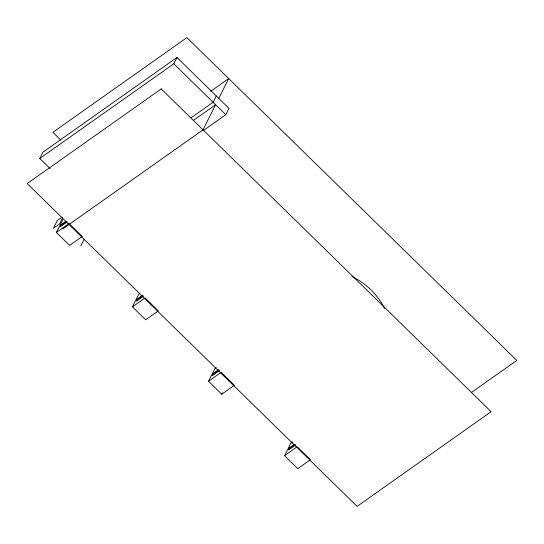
<?xml version="1.0" encoding="UTF-8"?>
<svg xmlns="http://www.w3.org/2000/svg" width="544" height="544" viewBox="0 0 544 544"><rect width="100%" height="100%" fill="white"/><g stroke="black" fill="none" stroke-linecap="round" stroke-linejoin="round"><path stroke-width="0.82" d="M50.062 168.531L39.78 158.474L42.935 152.17L176.963 57.474L228.956 108.372L225.794 114.682L202.912 130.846M62.723 217.566L59.514 223.978L53.407 228.296L57.331 220.456L62.084 217.104M56.379 232.444L69.027 223.509L82.266 236.47L69.618 245.405L56.379 232.444L59.337 226.535L66.66 221.36M62.791 219.64L59.833 225.549L65.824 221.32M80.825 245.983L84.238 239.17M39.78 158.474L173.808 63.784L176.963 57.474M216.281 95.934L213.098 102.258L190.91 117.932M218.79 98.389L228.725 78.54L210.766 91.229M132.437 306.857L145.085 297.922L158.324 310.882L145.676 319.818L132.437 306.857L135.395 300.948L142.718 295.773M138.849 294.052L135.891 299.962L142.548 295.263M208.495 381.269L221.143 372.334L234.389 385.288L221.741 394.223L208.495 381.269L211.453 375.36L218.776 370.185M221.741 394.223L222.476 392.748M284.553 455.682L297.201 446.746L310.447 459.7L297.799 468.636L284.553 455.682L287.518 449.772L294.834 444.598M292.006 443.034L292.495 442.048M193.419 120.387L215.608 104.713L203.028 129.832L62.954 228.793M66.341 221.843L60.867 225.712L60.37 226.698L67.218 221.864M143.086 295.773L136.925 300.125L136.435 301.111L143.276 296.276M216.24 367.52L214.907 368.465L211.949 374.374L218.606 369.668M219.144 370.185L212.983 374.537L212.493 375.523L219.334 370.682M292.298 441.932L290.965 442.877L288.007 448.786L294.664 444.081M295.202 444.591L289.041 448.95L288.551 449.929L295.392 445.094M471.213 392.618L516.8 360.407L186.884 37.638L52.877 132.314L60.778 140.046M351.88 276.4C365.765 283.308 377.767 294.46 384.526 308.523M173.808 63.784L225.794 114.682M161.208 88.917L27.2 183.593L357.116 506.362L491.123 411.686L161.208 88.917"/></g></svg>
